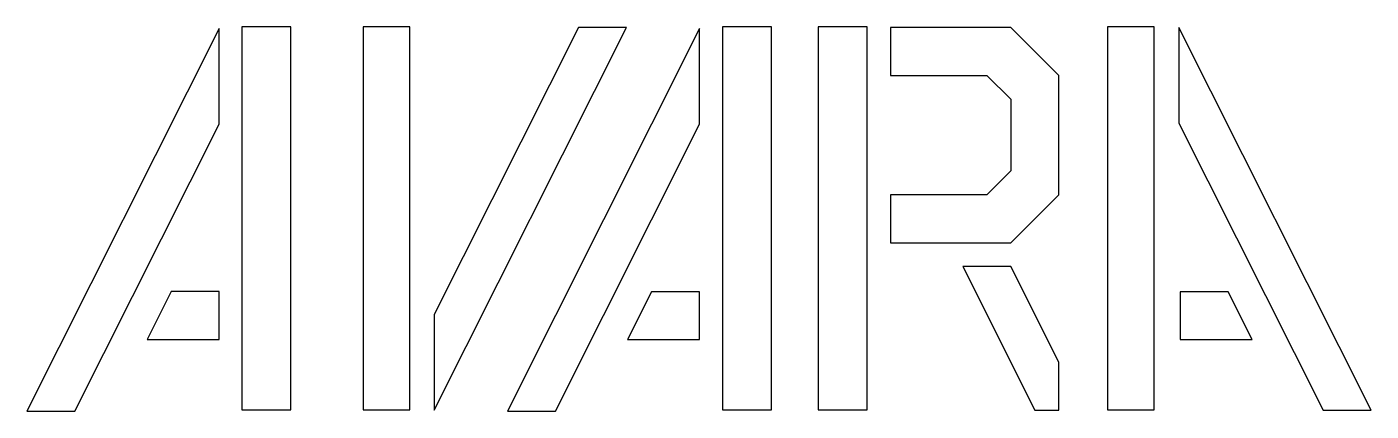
# Model space of a CAD drawing. Header units: metres. Extents: x -3.5 to 3.5, y -1 to 1.
import ezdxf

# ---------------------------------------------------------------- set-up
doc = ezdxf.new("R2010")
doc.units = ezdxf.units.M

msp = doc.modelspace()

# ---------------------------------------------------------------- linework, layer by layer
at = {"layer": 'Avara'}
for points in [[(0.998, 0.7478, 0), (1.4984, 0.7478, 0), (1.6235, 0.6233, 0), (1.6235, 0.25, 0), (1.4984, 0.1255, 0), (0.998, 0.1255, 0), (0.998, -0.1234, 0), (1.6235, -0.1234, 0), (1.8737, 0.1255, 0), (1.8737, 0.7478, 0), (1.6235, 0.9967, 0), (0.998, 0.9967, 0)], [(1.3733, -0.2478, 0), (1.7486, -0.9945, 0), (1.8737, -0.9945, 0), (1.8737, -0.7456, 0), (1.6235, -0.2478, 0)]]:
    msp.add_polyline3d(points, close=True, dxfattribs=at)
for points in [[(-3.5, -1), (-3.2498, -1), (-2.4992, 0.4934), (-2.4992, 0.9912)], [(-2.1251, 1), (-2.3798, 1), (-2.3798, -0.9936), (-2.1251, -0.9936)], [(-1.5051, 1), (-1.7487, 1), (-1.7487, -0.9936), (-1.5051, -0.9936)], [(-1.3789, -0.9945), (-0.3781, 0.9967), (-0.6283, 0.9967), (-1.3789, -0.4967)], [(-0.998, -1), (-0.7478, -1), (0.0028, 0.4934), (0.0028, 0.9912)], [(0.3772, 1), (0.1225, 1), (0.1225, -0.9936), (0.3772, -0.9936)], [(0.8754, 1), (0.6207, 1), (0.6207, -0.9936), (0.8754, -0.9936)], [(2.3701, 1), (2.1265, 1), (2.1265, -0.9936), (2.3701, -0.9936)], [(2.4992, 0.4989), (3.2498, -0.9945), (3.5, -0.9945), (2.4992, 0.9967)], [(-2.7494, -0.3778), (-2.8745, -0.6267), (-2.4992, -0.6267), (-2.4992, -0.3778)], [(-0.2468, -0.3784), (-0.3719, -0.6272), (0.0034, -0.6272), (0.0034, -0.3784)], [(2.5053, -0.3784), (2.5053, -0.6272), (2.8806, -0.6272), (2.7555, -0.3784)]]:
    msp.add_3dface(points, dxfattribs=at)

doc.saveas('drawing.dxf')
